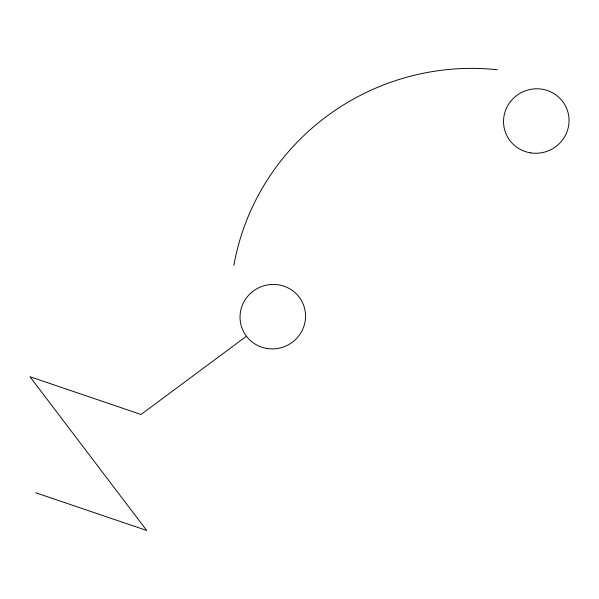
<?xml version="1.0" encoding="UTF-8"?>
<svg xmlns="http://www.w3.org/2000/svg" width="599" height="599" viewBox="0 0 599 599"><rect width="100%" height="100%" fill="white"/><g stroke="black" fill="none" stroke-linecap="round" stroke-linejoin="round"><path stroke-width="0.9" d="M246.436 336.226L141.042 414.478L29.95 376.719L146.725 530.482L35.641 492.73M233.865 265.402A238.26 232.966 -22.4 0 1 497.365 69.776M267.154 348.506A32.87 32.136 -22.4 0 0 303.566 305.108A32.87 32.136 -22.4 0 0 247.664 296.363A32.87 32.136 -22.4 0 0 267.154 348.506M530.654 152.872A32.863 32.136 -22.4 0 0 567.058 109.482A32.863 32.136 -22.4 0 0 511.164 100.737A32.863 32.136 -22.4 0 0 530.654 152.872"/></g></svg>
